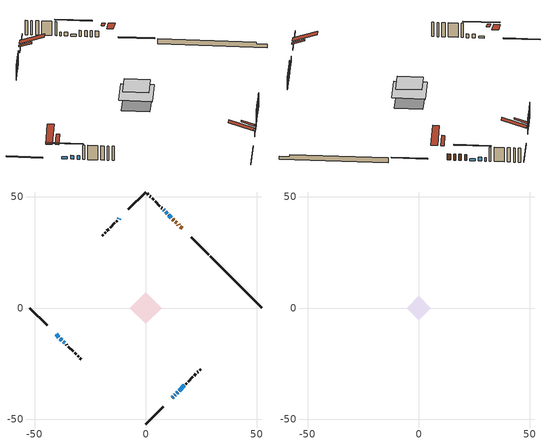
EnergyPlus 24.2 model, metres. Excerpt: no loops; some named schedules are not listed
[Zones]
conditioned space
 floor adiabatic (AdiabaticFloorConstruction): -7.18,0 0,7.18 7.18,0 0,-7.18 z2.87
 floor foundation (Slab1 construction): -5.82,0.22 -0.22,5.82 5.82,-0.22 0.22,-5.82 z-1.34
 wall outside (RimJoist1 construction): 0,-52.24 7.82,-44.42 / -52.24,0 -44.42,-7.82 / 0,52.24 -7.82,44.42 / 28.31,23.93 20.48,31.76 z0.43:0.73
 wall outside (AdiabaticWallConstruction 1): 16.37,35.87 15.61,36.63 / 14.96,37.28 14.54,37.7 / 13.89,38.35 13.31,38.93 / 12.66,39.58 12.2,40.04 z0.43:2.46
 wall outside (AdiabaticWallConstruction): 11.93,-40.31 12.29,-39.95 / 12.95,-39.29 13.27,-38.97 / 13.93,-38.31 14.36,-37.88 / -11.93,40.31 -12.26,39.98 / 9.7,42.54 8.98,43.26 / 8.33,43.91 8.06,44.19 / 15.02,-37.22 17.35,-34.89 / -38.47,-13.78 -37.75,-14.5 / -37.09,-15.15 -36.52,-15.72 z0.43:1.65; 11.55,40.7 10.36,41.88 / -40.31,-11.93 -39.12,-13.12 z0.43:1.09
 wall outside (Wall1 construction): 18.01,-34.23 18.39,-33.86 / -35.86,-16.38 -35.49,-16.76 / -12.91,39.33 -13.29,38.95 / 7.4,44.84 7.02,45.22 z0.43:5.31
 wall outside (Wall2 construction): 19.04,-33.2 21.17,-31.07 / -34.83,-17.41 -32.7,-19.54 / -13.95,38.29 -16.07,36.17 / 6.36,45.88 4.24,48 z0.43:5.31
 wall outside (Wall3 construction): 21.82,-30.42 22.55,-29.69 / -32.05,-20.19 -31.32,-20.92 / -16.73,35.51 -17.45,34.79 / 3.58,48.66 2.86,49.38 z0.43:5.31
 wall outside (Wall4 construction): 23.21,-29.04 23.6,-28.64 / -30.67,-21.58 -30.27,-21.97 / -18.11,34.13 -18.5,33.74 / 2.2,50.04 1.81,50.43 z0.43:5.31
 wall outside (Wall5 construction): 24.25,-27.99 24.75,-27.49 / -29.62,-22.62 -29.12,-23.12 / -19.16,33.08 -19.66,32.59 / 1.15,51.09 0.66,51.58 z0.43:5.31
 wall foundation (FoundationWall1 construction): 28.96,23.28,-1.34 28.96,23.28,0.43 49.91,2.33,0.43 49.91,2.33,-0.24 52.24,0,-0.24 52.24,0,-1.34
 window (WindowConstruction): 11.93,-40.31 12.29,-39.95 z0.43:1.65
 window (WindowConstruction 8): 12.95,-39.29 13.27,-38.97 z0.43:1.65
 window (WindowConstruction 9): 11.54,40.7 10.36,41.88 z0.43:1.09
 window (WindowConstruction 10): -40.31,-11.93 -39.12,-13.12 z0.43:1.09
 window (WindowConstruction 6): 13.93,-38.31 14.36,-37.88 z0.43:1.65
 window (WindowConstruction 7): -11.93,40.31 -12.26,39.98 z0.43:1.65
 window (WindowConstruction 1): 9.7,42.54 8.98,43.26 z0.43:1.65
 window (WindowConstruction 2): 8.33,43.92 8.06,44.18 z0.43:1.65
 window (WindowConstruction 3): 15.02,-37.22 17.35,-34.89 z0.43:1.65
 window (WindowConstruction 4): -38.47,-13.78 -37.75,-14.5 z0.43:1.65
 window (WindowConstruction 5): -37.09,-15.15 -36.52,-15.72 z0.43:1.65
 door (Door): 16.37,35.87 15.61,36.63 z0.43:2.46
 door (Door 1): 14.96,37.29 14.54,37.7 z0.43:2.46
 door (Door 2): 13.89,38.36 13.31,38.93 z0.43:2.46
 door (Door 3): 12.66,39.58 12.2,40.04 z0.43:2.46
 ceiling adiabatic (AdiabaticFloorConstruction): 0,-7.18 7.18,0 0,7.18 -7.18,0 z2.87
 roof outside (Roof2 construction): 11.28,-40.96,5.31 8.53,-38.22,6.6 7.81,-38.94,6.6 10.55,-41.69,5.31; -40.96,-11.28,5.31 -38.22,-8.53,6.6 -38.94,-7.81,6.6 -41.69,-10.55,5.31; -11.28,40.96,5.31 -8.53,38.22,6.6 -7.81,38.94,6.6 -10.55,41.69,5.31; 17.03,35.21,5.31 14.29,32.47,6.6 15.01,31.74,6.6 17.75,34.49,5.31
attic - vented
 floor to conditioned space (Floor1 construction Reversed): -5.51,0 0,5.51 5.51,0 0,-5.51 z5.31
 roof outside (Roof1 construction): 9.9,-42.34,5.31 4.53,-36.98,7.84 3.11,-38.39,7.84 8.48,-43.76,5.31; -42.34,-9.9,5.31 -36.98,-4.53,7.84 -38.39,-3.11,7.84 -43.76,-8.48,5.31; -9.9,42.34,5.31 -4.53,36.98,7.84 -3.11,38.39,7.84 -8.48,43.76,5.31; 18.41,33.83,5.31 13.04,28.46,7.84 14.46,27.05,7.84 19.83,32.42,5.31
shading: 6.97,45.27 14.93,37.31 15.22,37.6 7.26,45.56 z5.88; -35.73,-16.51 -43.7,-8.54 -43.99,-8.84 -36.02,-16.8 z5.88
[Building]
Building 1: Terrain=Suburbs
[Site:Location]
Quebec Intl AP_QC: Latitude {deg}=46.8; Longitude {deg}=-71.38; Time Zone {hr}=-5; Elevation {m}=74; Keep Site Location Information=Yes
[Site:GroundTemperature:Shallow]
0.0108218, -2.24938, -2.43038, -1.3578, 2.94801, 7.23376, 10.9493, 13.303, 13.5029, 11.5886, 7.96783, 3.81355
[Site:WaterMainsTemperature]
Calculation Method=Schedule; Temperature Schedule=mains temperature schedule
[Material] Roughness=Rough; Thermal Absorptance=0.9
Name | Thickness {m} | Conductivity {W/m-K} | Density {kg/m3} | Specific Heat {J/kg-K} | Solar Absorptance | Visible Absorptance
asphalt or fiberglass shingles | 0.00635 | 0.162714 | 1121.4 | 1465.45 | 0.4 | 0.4
ceiling loosefill ins | 0.169333 | 0.0480833 | 16.02 | 1046.75 | 0.7 | 0.7
ceiling stud and cavity | 0.1397 | 0.326487 | 65.682 | 1177.47 | 0.7 | 0.7
concrete 4.0 in. | 0.1016 | 1.803125 | 2242.8 | 837.4 | 0.7 | 0.7
concrete 8.0 in. | 0.2032 | 1.803125 | 2242.8 | 837.4 | 0.7 | 0.7
door material | 0.04445 | 0.053851 | 512.64 | 1214.23 | 0.7 | 0.7
door material 1 | 0.04445 | 0.20624 | 512.64 | 1214.23 | 0.7 | 0.7
door material 2 | 0.04445 | 0.188738 | 512.64 | 1214.23 | 0.7 | 0.7
floor covering | 0.0127 | 0.0433444 | 54.468 | 1339.84 | 0.6 | 0.6
floor rigid ins; wall rigid ins 1 | 0.512978 | 0.029427 | 32.04 | 1214.23 | 0.7 | 0.7
floor stud and cavity | 0.1397 | 1.75129 | 37.0049 | 1207.88 | 0.7 | 0.7
furniture material conditioned space 1 | 0.1524 | 0.115458 | 640.8 | 1214.23 | 0.6 | 0.6
gypsum board | 0.0127 | 0.160291 | 801 | 837.4 | 0.6 | 0.6
osb sheathing 0.5 in. | 0.0127 | 0.115458 | 512.64 | 1214.23 | 0.7 | 0.7
osb sheathing 0.75 in. | 0.01905 | 0.115458 | 512.64 | 1214.23 | 0.7 | 0.7
rim joist stud and cavity | 0.0508 | 0.147604 | 50.32683 | 1063.81 | 0.6 | 0.6
roof rigid ins; wall rigid ins | 0.051816 | 0.029427 | 32.04 | 1214.23 | 0.7 | 0.7
roof stud and cavity | 0.2032 | 0.454718 | 78.34581 | 1123.46 | 0.7 | 0.7
wall stud and cavity | 0.1397 | 0.0945631 | 139.0536 | 1170.24 | 0.7 | 0.7
wall stud and cavity 1 | 0.1397 | 0.0816238 | 139.0536 | 1170.24 | 0.7 | 0.7
wall stud and cavity 2 | 0.1397 | 0.0944506 | 139.0536 | 1170.24 | 0.7 | 0.7
wall stud and cavity 3 | 0.1397 | 0.0992973 | 139.0536 | 1170.24 | 0.7 | 0.7
wall stud and cavity 4 | 0.1397 | 0.0901573 | 139.0536 | 1170.24 | 0.7 | 0.7
wall stud and cavity 5 | 0.0889 | 0.380278 | 52.3479 | 1209.89 | 0.7 | 0.7
wall stud and cavity 6 | 0.0889 | 0.391764 | 83.0341 | 1211.67 | 0.7 | 0.7
wood siding | 0.0254 | 0.102417 | 544.68 | 1172.36 | 0.4 | 0.4
wood siding 1; wood siding 2; wood siding 3 | 0.0254 | 0.102417 | 544.68 | 1172.36 | 0.7 | 0.7
[WindowMaterial:SimpleGlazingSystem]
Name | U-Factor {W/m2-K} | Solar Heat Gain Coefficient
WindowMaterial | 3.04398 | 0.47
WindowMaterial 1 | 2.98606 | 0.55
WindowMaterial 2 | 3.04681 | 0.43
WindowMaterial 3 | 2.96164 | 0.59
WindowMaterial 4 | 3.01161 | 0.53
WindowMaterial 5 | 2.96789 | 0.62
WindowMaterial 6 | 3.0383 | 0.46
WindowMaterial 7 | 4.65766 | 0.52
[Construction]
AdiabaticFloorConstruction: floor stud and cavity, floor rigid ins, osb sheathing 0.75 in., floor covering
AdiabaticWallConstruction: wood siding 2, wall rigid ins 1, wall stud and cavity 5, gypsum board
AdiabaticWallConstruction 1: wood siding 3, wall rigid ins 1, wall stud and cavity 5, gypsum board
Door; Door 1: door material
Door 2: door material 1
Door 3: door material 2
Floor1 construction Reversed: gypsum board, ceiling stud and cavity, ceiling loosefill ins
FoundationWall1 construction: concrete 8.0 in.
furniture construction conditioned space 1: furniture material conditioned space 1
PartitionWallConstruction: gypsum board, wall stud and cavity 6, gypsum board
RimJoist1 construction: wood siding 1, rim joist stud and cavity
Roof1 construction: asphalt or fiberglass shingles
Roof2 construction: asphalt or fiberglass shingles, roof rigid ins, osb sheathing 0.75 in., roof stud and cavity, gypsum board
Slab1 construction: concrete 4.0 in.
Wall1 construction: wood siding, osb sheathing 0.5 in., wall stud and cavity, gypsum board
Wall2 construction: wood siding, osb sheathing 0.5 in., wall stud and cavity 1, gypsum board
Wall3 construction: wood siding, wall rigid ins, osb sheathing 0.5 in., wall stud and cavity 2, gypsum board
Wall4 construction: wood siding, wall rigid ins, osb sheathing 0.5 in., wall stud and cavity 3, gypsum board
Wall5 construction: wood siding, osb sheathing 0.5 in., wall stud and cavity 4, gypsum board
WindowConstruction: WindowMaterial
WindowConstruction 1; WindowConstruction 4: WindowMaterial 1
WindowConstruction 10; WindowConstruction 9: WindowMaterial 7
WindowConstruction 2: WindowMaterial 2
WindowConstruction 3: WindowMaterial 3
WindowConstruction 5: WindowMaterial 4
WindowConstruction 6: WindowMaterial 5
WindowConstruction 7; WindowConstruction 8: WindowMaterial 6
[Zone] Multiplier=1; Part of Total Floor Area=Yes
Name | Volume {m3}
attic - vented | 24.9618
conditioned space | 370.2
[Space]
Name | Zone | Volume {m3}
attic - vented 1 | attic - vented | 24.9618
conditioned space 1 | conditioned space | 370.2
[ZoneInfiltration:EffectiveLeakageArea]
infil attic - vented 1: Zone or Space=attic - vented 1; Schedule=Always On Discrete; Effective Air Leakage Area {cm2}=2243.45; Stack Coefficient=0.000175984; Wind Coefficient=8.96306e-06
[ZoneMixing]
whole house fan mix: Zone or Space=attic - vented; Schedule=Always On Continuous; Design Flow Rate Calculation Method=Flow/Zone; Design Flow Rate {m3/s}=0; Source Zone or Space=conditioned space
[SurfaceProperty:ExposedFoundationPerimeter]
Slab1: Exposed Perimeter Calculation Method=TotalExposedPerimeter; Total Exposed Perimeter {m}=32.919
[InternalMass] Zone or ZoneList=conditioned space; Space or SpaceList=conditioned space 1
Name | Construction | Surface Area {m2}
furniture mass conditioned space 1 | furniture construction conditioned space 1 | 68.3322
partition wall mass | PartitionWallConstruction | 170.83
[Lights]
interior lighting: Zone or ZoneList or Space or SpaceList=conditioned space 1; Schedule=interior lighting schedule; Design Level Calculation Method=LightingLevel; Lighting Level {W}=343.2; Return Air Fraction=0; Fraction Radiant=0.6; Fraction Visible=0.2; Fraction Replaceable=1
[People]
occupants: Zone or ZoneList or Space or SpaceList=conditioned space 1; Number of People Schedule=occupants schedule; Number of People Calculation Method=People; Number of People=3; Fraction Radiant=0.314171; Sensible Heat Fraction=0.56303; Activity Level Schedule=occupants activity schedule; Carbon Dioxide Generation Rate {m3/s-W}=0; Enable ASHRAE 55 Comfort Warnings=No; Mean Radiant Temperature Calculation Type=EnclosureAveraged
[ElectricEquipment] Zone or ZoneList or Space or SpaceList=conditioned space 1; Design Level Calculation Method=EquipmentLevel
Name | Schedule | Design Level {W} | Fraction Latent | Fraction Radiant | Fraction Lost
clothes dryer | clothes dryer schedule | 140.772 | 0.015 | 0.081 | 0.85
clothes washer | clothes washer schedule | 32.1985 | 0.03 | 0.162 | 0.7
cooking range | cooking range schedule | 215.147 | 0.08 | 0.432 | 0.2
dishwasher | dishwasher schedule | 66.8632 | 0.3 | 0.18 | 0.4
fridge | fridge schedule | 72.9452 | 0 | 0.6 | 0
mech vent bath fan 0 | mech vent bath fan 0 schedule | 50.2 | 0 | 0 | 1
mech vent bath fan 1 | mech vent bath fan 1 schedule | 50.2 | 0 | 0 | 1
mech vent house fan | mech vent house fan schedule | 0 | 0 | 0 | 1
mech vent house fan cfis | mech vent house fan cfis schedule | 0 | 0 | 0 | 0
mech vent range fan 0 | mech vent range fan 0 schedule | 57 | 0 | 0 | 1
misc plug loads | misc plug loads schedule | 494.7 | 0.045 | 0.513 | 0.1
whole house fan | Always On Discrete | 0 | 0 | 0 | 1
[OtherEquipment] Zone or ZoneList or Space or SpaceList=conditioned space 1; Design Level Calculation Method=EquipmentLevel
Name | Fuel Type | Schedule | Design Level {W} | Fraction Latent | Fraction Radiant | Fraction Lost
clothes dryer 1 | Electricity | clothes dryer schedule | 0 | 0.015 | 0.081 | 0.85
cooking range 1 | Electricity | cooking range schedule | 0 | 0.08 | 0.432 | 0.2
general water use latent | None | general water use schedule | 62.594 | 1 | 0 | 0
general water use sensible | None | general water use schedule | -61.6891 | 0 | 0.6 | 0
mech vent house fan latent load | None | Always On Discrete | 0 | 1 | 0 | 0
mech vent house fan sensible load | None | Always On Discrete | 0 | 0 | 0 | 0
water heater energy adjustment1 | Electricity | Always On Discrete | 0.01 | 0 | 0 | 1
[ZoneInfiltration:DesignFlowRate] Zone or ZoneList or Space or SpaceList=conditioned space 1; Schedule=Always On Discrete; Design Flow Rate Calculation Method=Flow/Zone; Design Flow Rate {m3/s}=0
infil flow; natural vent flow; whole house fan flow
[Foundation:Kiva]
Foundation Kiva 1: Initial Indoor Air Temperature {C}=18; Wall Height Above Grade {m}=0.430012; Wall Depth Below Slab {m}=0.2032
[Foundation:Kiva:Settings]
Soil Conductivity {W/m-K}=0.849921; Soil Density {kg/m3}=1842.3; Soil Specific Heat {J/kg-K}=418.7; Ground Solar Absorptivity=0.9; Ground Thermal Absorptivity=0.9; Ground Surface Roughness {m}=0.03; Far-Field Width {m}=40; Deep-Ground Boundary Condition=ZeroFlux; Deep-Ground Depth {m}=40; Minimum Cell Dimension {m}=0.2; Maximum Cell Growth Coefficient=3; Simulation Timestep=Timestep
[Exterior:Lights]
exterior lighting: Schedule=exterior lighting schedule; Design Level {W}=75.6
[Schedule:Constant]
Name | Hourly Value
Always On Continuous; mech vent house fan schedule; mech vent house fan cfis schedule; Always On Discrete | 1
occupants activity schedule | 117.228
fridge schedule | 0
[Schedule:Week:Daily]
interior lighting schedule Week Rule - Jan1-Jan27: interior lighting schedule day, interior lighting schedule day, interior lighting schedule day, interior lighting schedule day, interior lighting schedule day, interior lighting schedule day, interior lighting schedule day, interior lighting schedule default day, interior lighting schedule default day, interior lighting schedule default day, interior lighting schedule default day, interior lighting schedule default day
interior lighting schedule Week Rule - Jan28-Feb3: interior lighting schedule day, interior lighting schedule day, interior lighting schedule day, interior lighting schedule day, interior lighting schedule day 1, interior lighting schedule day 1, interior lighting schedule day 1, interior lighting schedule default day, interior lighting schedule default day, interior lighting schedule default day, interior lighting schedule default day, interior lighting schedule default day
interior lighting schedule Week Rule - Feb4-Feb24: interior lighting schedule day 1, interior lighting schedule day 1, interior lighting schedule day 1, interior lighting schedule day 1, interior lighting schedule day 1, interior lighting schedule day 1, interior lighting schedule day 1, interior lighting schedule default day, interior lighting schedule default day, interior lighting schedule default day, interior lighting schedule default day, interior lighting schedule default day
interior lighting schedule Week Rule - Feb25-Mar3: interior lighting schedule day 1, interior lighting schedule day 1, interior lighting schedule day 1, interior lighting schedule day 1, interior lighting schedule day 2, interior lighting schedule day 2, interior lighting schedule day 2, interior lighting schedule default day, interior lighting schedule default day, interior lighting schedule default day, interior lighting schedule default day, interior lighting schedule default day
interior lighting schedule Week Rule - Mar4-Mar31: interior lighting schedule day 2, interior lighting schedule day 2, interior lighting schedule day 2, interior lighting schedule day 2, interior lighting schedule day 2, interior lighting schedule day 2, interior lighting schedule day 2, interior lighting schedule default day, interior lighting schedule default day, interior lighting schedule default day, interior lighting schedule default day, interior lighting schedule default day
interior lighting schedule Week Rule - Apr1-Apr28: interior lighting schedule day 3, interior lighting schedule day 3, interior lighting schedule day 3, interior lighting schedule day 3, interior lighting schedule day 3, interior lighting schedule day 3, interior lighting schedule day 3, interior lighting schedule default day, interior lighting schedule default day, interior lighting schedule default day, interior lighting schedule default day, interior lighting schedule default day
interior lighting schedule Week Rule - Apr29-May5: interior lighting schedule day 3, interior lighting schedule day 3, interior lighting schedule day 4, interior lighting schedule day 4, interior lighting schedule day 4, interior lighting schedule day 4, interior lighting schedule day 4, interior lighting schedule default day, interior lighting schedule default day, interior lighting schedule default day, interior lighting schedule default day, interior lighting schedule default day
interior lighting schedule Week Rule - May6-May26: interior lighting schedule day 4, interior lighting schedule day 4, interior lighting schedule day 4, interior lighting schedule day 4, interior lighting schedule day 4, interior lighting schedule day 4, interior lighting schedule day 4, interior lighting schedule default day, interior lighting schedule default day, interior lighting schedule default day, interior lighting schedule default day, interior lighting schedule default day
interior lighting schedule Week Rule - May27-Jun2: interior lighting schedule day 4, interior lighting schedule day 4, interior lighting schedule day 4, interior lighting schedule day 4, interior lighting schedule day 4, interior lighting schedule day 5, interior lighting schedule day 5, interior lighting schedule default day, interior lighting schedule default day, interior lighting schedule default day, interior lighting schedule default day, interior lighting schedule default day
interior lighting schedule Week Rule - Jun3-Jun30: interior lighting schedule day 5, interior lighting schedule day 5, interior lighting schedule day 5, interior lighting schedule day 5, interior lighting schedule day 5, interior lighting schedule day 5, interior lighting schedule day 5, interior lighting schedule default day, interior lighting schedule default day, interior lighting schedule default day, interior lighting schedule default day, interior lighting schedule default day
interior lighting schedule Week Rule - Jul1-Jul28: interior lighting schedule day 6, interior lighting schedule day 6, interior lighting schedule day 6, interior lighting schedule day 6, interior lighting schedule day 6, interior lighting schedule day 6, interior lighting schedule day 6, interior lighting schedule default day, interior lighting schedule default day, interior lighting schedule default day, interior lighting schedule default day, interior lighting schedule default day
interior lighting schedule Week Rule - Jul29-Aug4: interior lighting schedule day 6, interior lighting schedule day 6, interior lighting schedule day 6, interior lighting schedule day 7, interior lighting schedule day 7, interior lighting schedule day 7, interior lighting schedule day 7, interior lighting schedule default day, interior lighting schedule default day, interior lighting schedule default day, interior lighting schedule default day, interior lighting schedule default day
interior lighting schedule Week Rule - Aug5-Aug25: interior lighting schedule day 7, interior lighting schedule day 7, interior lighting schedule day 7, interior lighting schedule day 7, interior lighting schedule day 7, interior lighting schedule day 7, interior lighting schedule day 7, interior lighting schedule default day, interior lighting schedule default day, interior lighting schedule default day, interior lighting schedule default day, interior lighting schedule default day
interior lighting schedule Week Rule - Aug26-Sep1: interior lighting schedule day 7, interior lighting schedule day 7, interior lighting schedule day 7, interior lighting schedule day 7, interior lighting schedule day 7, interior lighting schedule day 7, interior lighting schedule day 8, interior lighting schedule default day, interior lighting schedule default day, interior lighting schedule default day, interior lighting schedule default day, interior lighting schedule default day
interior lighting schedule Week Rule - Sep2-Sep29: interior lighting schedule day 8, interior lighting schedule day 8, interior lighting schedule day 8, interior lighting schedule day 8, interior lighting schedule day 8, interior lighting schedule day 8, interior lighting schedule day 8, interior lighting schedule default day, interior lighting schedule default day, interior lighting schedule default day, interior lighting schedule default day, interior lighting schedule default day
interior lighting schedule Week Rule - Sep30-Oct6: interior lighting schedule day 8, interior lighting schedule day 9, interior lighting schedule day 9, interior lighting schedule day 9, interior lighting schedule day 9, interior lighting schedule day 9, interior lighting schedule day 9, interior lighting schedule default day, interior lighting schedule default day, interior lighting schedule default day, interior lighting schedule default day, interior lighting schedule default day
interior lighting schedule Week Rule - Oct7-Oct27: interior lighting schedule day 9, interior lighting schedule day 9, interior lighting schedule day 9, interior lighting schedule day 9, interior lighting schedule day 9, interior lighting schedule day 9, interior lighting schedule day 9, interior lighting schedule default day, interior lighting schedule default day, interior lighting schedule default day, interior lighting schedule default day, interior lighting schedule default day
interior lighting schedule Week Rule - Oct28-Nov3: interior lighting schedule day 9, interior lighting schedule day 9, interior lighting schedule day 9, interior lighting schedule day 9, interior lighting schedule day 10, interior lighting schedule day 10, interior lighting schedule day 10, interior lighting schedule default day, interior lighting schedule default day, interior lighting schedule default day, interior lighting schedule default day, interior lighting schedule default day
interior lighting schedule Week Rule - Nov4-Nov24: interior lighting schedule day 10, interior lighting schedule day 10, interior lighting schedule day 10, interior lighting schedule day 10, interior lighting schedule day 10, interior lighting schedule day 10, interior lighting schedule day 10, interior lighting schedule default day, interior lighting schedule default day, interior lighting schedule default day, interior lighting schedule default day, interior lighting schedule default day
interior lighting schedule Week Rule - Nov25-Dec1: interior lighting schedule day 10, interior lighting schedule day 10, interior lighting schedule day 10, interior lighting schedule day 10, interior lighting schedule day 10, interior lighting schedule day 10, interior lighting schedule day 11, interior lighting schedule default day, interior lighting schedule default day, interior lighting schedule default day, interior lighting schedule default day, interior lighting schedule default day
interior lighting schedule Week Rule - Dec2-Dec31: interior lighting schedule day 11, interior lighting schedule day 11, interior lighting schedule day 11, interior lighting schedule day 11, interior lighting schedule day 11, interior lighting schedule day 11, interior lighting schedule day 11, interior lighting schedule default day, interior lighting schedule default day, interior lighting schedule default day, interior lighting schedule default day, interior lighting schedule default day
occupants schedule Week Rule - Jan1-Dec31: occupants schedule day, occupants schedule day, occupants schedule day, occupants schedule day, occupants schedule day, occupants schedule day, occupants schedule day, occupants schedule default day, occupants schedule default day, occupants schedule default day, occupants schedule default day, occupants schedule default day
clothes dryer schedule Week Rule - Jan1-Dec31: clothes dryer schedule day, clothes dryer schedule day, clothes dryer schedule day, clothes dryer schedule day, clothes dryer schedule day, clothes dryer schedule day, clothes dryer schedule day, clothes dryer schedule default day, clothes dryer schedule default day, clothes dryer schedule default day, clothes dryer schedule default day, clothes dryer schedule default day
clothes washer schedule Week Rule - Jan1-Dec31: clothes washer schedule day, clothes washer schedule day, clothes washer schedule day, clothes washer schedule day, clothes washer schedule day, clothes washer schedule day, clothes washer schedule day, clothes washer schedule default day, clothes washer schedule default day, clothes washer schedule default day, clothes washer schedule default day, clothes washer schedule default day
cooking range schedule Week Rule - Jan1-Dec31: cooking range schedule day, cooking range schedule day, cooking range schedule day, cooking range schedule day, cooking range schedule day, cooking range schedule day, cooking range schedule day, cooking range schedule default day, cooking range schedule default day, cooking range schedule default day, cooking range schedule default day, cooking range schedule default day
dishwasher schedule Week Rule - Jan1-Dec31: dishwasher schedule day, dishwasher schedule day, dishwasher schedule day, dishwasher schedule day, dishwasher schedule day, dishwasher schedule day, dishwasher schedule day, dishwasher schedule default day, dishwasher schedule default day, dishwasher schedule default day, dishwasher schedule default day, dishwasher schedule default day
mech vent bath fan 0 schedule Week Rule - Jan1-Dec31: mech vent bath fan 0 schedule day, mech vent bath fan 0 schedule day, mech vent bath fan 0 schedule day, mech vent bath fan 0 schedule day, mech vent bath fan 0 schedule day, mech vent bath fan 0 schedule day, mech vent bath fan 0 schedule day, mech vent bath fan 0 schedule default day, mech vent bath fan 0 schedule default day, mech vent bath fan 0 schedule default day, mech vent bath fan 0 schedule default day, mech vent bath fan 0 schedule default day
mech vent bath fan 1 schedule Week Rule - Jan1-Dec31: mech vent bath fan 1 schedule day, mech vent bath fan 1 schedule day, mech vent bath fan 1 schedule day, mech vent bath fan 1 schedule day, mech vent bath fan 1 schedule day, mech vent bath fan 1 schedule day, mech vent bath fan 1 schedule day, mech vent bath fan 1 schedule default day, mech vent bath fan 1 schedule default day, mech vent bath fan 1 schedule default day, mech vent bath fan 1 schedule default day, mech vent bath fan 1 schedule default day
mech vent range fan 0 schedule Week Rule - Jan1-Dec31: mech vent range fan 0 schedule day, mech vent range fan 0 schedule day, mech vent range fan 0 schedule day, mech vent range fan 0 schedule day, mech vent range fan 0 schedule day, mech vent range fan 0 schedule day, mech vent range fan 0 schedule day, mech vent range fan 0 schedule default day, mech vent range fan 0 schedule default day, mech vent range fan 0 schedule default day, mech vent range fan 0 schedule default day, mech vent range fan 0 schedule default day
misc plug loads schedule Week Rule - Jan1-Dec31: misc plug loads schedule day, misc plug loads schedule day, misc plug loads schedule day, misc plug loads schedule day, misc plug loads schedule day, misc plug loads schedule day, misc plug loads schedule day, misc plug loads schedule default day, misc plug loads schedule default day, misc plug loads schedule default day, misc plug loads schedule default day, misc plug loads schedule default day
general water use schedule Week Rule - Jan1-Dec31: general water use schedule day, general water use schedule day, general water use schedule day, general water use schedule day, general water use schedule day, general water use schedule day, general water use schedule day, general water use schedule default day, general water use schedule default day, general water use schedule default day, general water use schedule default day, general water use schedule default day
exterior lighting schedule Week Rule - Jan1-Jan27: exterior lighting schedule day, exterior lighting schedule day, exterior lighting schedule day, exterior lighting schedule day, exterior lighting schedule day, exterior lighting schedule day, exterior lighting schedule day, exterior lighting schedule default day, exterior lighting schedule default day, exterior lighting schedule default day, exterior lighting schedule default day, exterior lighting schedule default day
exterior lighting schedule Week Rule - Jan28-Feb3: exterior lighting schedule day, exterior lighting schedule day, exterior lighting schedule day, exterior lighting schedule day, exterior lighting schedule day 1, exterior lighting schedule day 1, exterior lighting schedule day 1, exterior lighting schedule default day, exterior lighting schedule default day, exterior lighting schedule default day, exterior lighting schedule default day, exterior lighting schedule default day
exterior lighting schedule Week Rule - Feb4-Feb24: exterior lighting schedule day 1, exterior lighting schedule day 1, exterior lighting schedule day 1, exterior lighting schedule day 1, exterior lighting schedule day 1, exterior lighting schedule day 1, exterior lighting schedule day 1, exterior lighting schedule default day, exterior lighting schedule default day, exterior lighting schedule default day, exterior lighting schedule default day, exterior lighting schedule default day
exterior lighting schedule Week Rule - Feb25-Mar3: exterior lighting schedule day 1, exterior lighting schedule day 1, exterior lighting schedule day 1, exterior lighting schedule day 1, exterior lighting schedule day 2, exterior lighting schedule day 2, exterior lighting schedule day 2, exterior lighting schedule default day, exterior lighting schedule default day, exterior lighting schedule default day, exterior lighting schedule default day, exterior lighting schedule default day
exterior lighting schedule Week Rule - Mar4-Mar31: exterior lighting schedule day 2, exterior lighting schedule day 2, exterior lighting schedule day 2, exterior lighting schedule day 2, exterior lighting schedule day 2, exterior lighting schedule day 2, exterior lighting schedule day 2, exterior lighting schedule default day, exterior lighting schedule default day, exterior lighting schedule default day, exterior lighting schedule default day, exterior lighting schedule default day
exterior lighting schedule Week Rule - Apr1-Apr28: exterior lighting schedule day 3, exterior lighting schedule day 3, exterior lighting schedule day 3, exterior lighting schedule day 3, exterior lighting schedule day 3, exterior lighting schedule day 3, exterior lighting schedule day 3, exterior lighting schedule default day, exterior lighting schedule default day, exterior lighting schedule default day, exterior lighting schedule default day, exterior lighting schedule default day
exterior lighting schedule Week Rule - Apr29-May5: exterior lighting schedule day 3, exterior lighting schedule day 3, exterior lighting schedule day 4, exterior lighting schedule day 4, exterior lighting schedule day 4, exterior lighting schedule day 4, exterior lighting schedule day 4, exterior lighting schedule default day, exterior lighting schedule default day, exterior lighting schedule default day, exterior lighting schedule default day, exterior lighting schedule default day
exterior lighting schedule Week Rule - May6-May26: exterior lighting schedule day 4, exterior lighting schedule day 4, exterior lighting schedule day 4, exterior lighting schedule day 4, exterior lighting schedule day 4, exterior lighting schedule day 4, exterior lighting schedule day 4, exterior lighting schedule default day, exterior lighting schedule default day, exterior lighting schedule default day, exterior lighting schedule default day, exterior lighting schedule default day
exterior lighting schedule Week Rule - May27-Jun2: exterior lighting schedule day 4, exterior lighting schedule day 4, exterior lighting schedule day 4, exterior lighting schedule day 4, exterior lighting schedule day 4, exterior lighting schedule day 5, exterior lighting schedule day 5, exterior lighting schedule default day, exterior lighting schedule default day, exterior lighting schedule default day, exterior lighting schedule default day, exterior lighting schedule default day
exterior lighting schedule Week Rule - Jun3-Jun30: exterior lighting schedule day 5, exterior lighting schedule day 5, exterior lighting schedule day 5, exterior lighting schedule day 5, exterior lighting schedule day 5, exterior lighting schedule day 5, exterior lighting schedule day 5, exterior lighting schedule default day, exterior lighting schedule default day, exterior lighting schedule default day, exterior lighting schedule default day, exterior lighting schedule default day
exterior lighting schedule Week Rule - Jul1-Jul28: exterior lighting schedule day 6, exterior lighting schedule day 6, exterior lighting schedule day 6, exterior lighting schedule day 6, exterior lighting schedule day 6, exterior lighting schedule day 6, exterior lighting schedule day 6, exterior lighting schedule default day, exterior lighting schedule default day, exterior lighting schedule default day, exterior lighting schedule default day, exterior lighting schedule default day
exterior lighting schedule Week Rule - Jul29-Aug4: exterior lighting schedule day 6, exterior lighting schedule day 6, exterior lighting schedule day 6, exterior lighting schedule day 7, exterior lighting schedule day 7, exterior lighting schedule day 7, exterior lighting schedule day 7, exterior lighting schedule default day, exterior lighting schedule default day, exterior lighting schedule default day, exterior lighting schedule default day, exterior lighting schedule default day
exterior lighting schedule Week Rule - Aug5-Aug25: exterior lighting schedule day 7, exterior lighting schedule day 7, exterior lighting schedule day 7, exterior lighting schedule day 7, exterior lighting schedule day 7, exterior lighting schedule day 7, exterior lighting schedule day 7, exterior lighting schedule default day, exterior lighting schedule default day, exterior lighting schedule default day, exterior lighting schedule default day, exterior lighting schedule default day
exterior lighting schedule Week Rule - Aug26-Sep1: exterior lighting schedule day 7, exterior lighting schedule day 7, exterior lighting schedule day 7, exterior lighting schedule day 7, exterior lighting schedule day 7, exterior lighting schedule day 7, exterior lighting schedule day 8, exterior lighting schedule default day, exterior lighting schedule default day, exterior lighting schedule default day, exterior lighting schedule default day, exterior lighting schedule default day
exterior lighting schedule Week Rule - Sep2-Sep29: exterior lighting schedule day 8, exterior lighting schedule day 8, exterior lighting schedule day 8, exterior lighting schedule day 8, exterior lighting schedule day 8, exterior lighting schedule day 8, exterior lighting schedule day 8, exterior lighting schedule default day, exterior lighting schedule default day, exterior lighting schedule default day, exterior lighting schedule default day, exterior lighting schedule default day
exterior lighting schedule Week Rule - Sep30-Oct6: exterior lighting schedule day 8, exterior lighting schedule day 9, exterior lighting schedule day 9, exterior lighting schedule day 9, exterior lighting schedule day 9, exterior lighting schedule day 9, exterior lighting schedule day 9, exterior lighting schedule default day, exterior lighting schedule default day, exterior lighting schedule default day, exterior lighting schedule default day, exterior lighting schedule default day
exterior lighting schedule Week Rule - Oct7-Oct27: exterior lighting schedule day 9, exterior lighting schedule day 9, exterior lighting schedule day 9, exterior lighting schedule day 9, exterior lighting schedule day 9, exterior lighting schedule day 9, exterior lighting schedule day 9, exterior lighting schedule default day, exterior lighting schedule default day, exterior lighting schedule default day, exterior lighting schedule default day, exterior lighting schedule default day
[Schedule:Year]
interior lighting schedule: interior lighting schedule Week Rule - Jan1-Jan27, 1, 1, 1, 27, interior lighting schedule Week Rule - Jan28-Feb3, 1, 28, 2, 3, interior lighting schedule Week Rule - Feb4-Feb24, 2, 4, 2, 24, interior lighting schedule Week Rule - Feb25-Mar3, 2, 25, 3, 3, interior lighting schedule Week Rule - Mar4-Mar31, 3, 4, 3, 31, interior lighting schedule Week Rule - Apr1-Apr28, 4, 1, 4, 28, interior lighting schedule Week Rule - Apr29-May5, 4, 29, 5, 5, interior lighting schedule Week Rule - May6-May26, 5, 6, 5, 26, interior lighting schedule Week Rule - May27-Jun2, 5, 27, 6, 2, interior lighting schedule Week Rule - Jun3-Jun30, 6, 3, 6, 30, interior lighting schedule Week Rule - Jul1-Jul28, 7, 1, 7, 28, interior lighting schedule Week Rule - Jul29-Aug4, 7, 29, 8, 4, interior lighting schedule Week Rule - Aug5-Aug25, 8, 5, 8, 25, interior lighting schedule Week Rule - Aug26-Sep1, 8, 26, 9, 1, interior lighting schedule Week Rule - Sep2-Sep29, 9, 2, 9, 29, interior lighting schedule Week Rule - Sep30-Oct6, 9, 30, 10, 6, interior lighting schedule Week Rule - Oct7-Oct27, 10, 7, 10, 27, interior lighting schedule Week Rule - Oct28-Nov3, 10, 28, 11, 3, interior lighting schedule Week Rule - Nov4-Nov24, 11, 4, 11, 24, interior lighting schedule Week Rule - Nov25-Dec1, 11, 25, 12, 1, interior lighting schedule Week Rule - Dec2-Dec31, 12, 2, 12, 31
occupants schedule: occupants schedule Week Rule - Jan1-Dec31, 1, 1, 12, 31
clothes dryer schedule: clothes dryer schedule Week Rule - Jan1-Dec31, 1, 1, 12, 31
clothes washer schedule: clothes washer schedule Week Rule - Jan1-Dec31, 1, 1, 12, 31
cooking range schedule: cooking range schedule Week Rule - Jan1-Dec31, 1, 1, 12, 31
dishwasher schedule: dishwasher schedule Week Rule - Jan1-Dec31, 1, 1, 12, 31
mech vent bath fan 0 schedule: mech vent bath fan 0 schedule Week Rule - Jan1-Dec31, 1, 1, 12, 31
mech vent bath fan 1 schedule: mech vent bath fan 1 schedule Week Rule - Jan1-Dec31, 1, 1, 12, 31
mech vent range fan 0 schedule: mech vent range fan 0 schedule Week Rule - Jan1-Dec31, 1, 1, 12, 31
misc plug loads schedule: misc plug loads schedule Week Rule - Jan1-Dec31, 1, 1, 12, 31
general water use schedule: general water use schedule Week Rule - Jan1-Dec31, 1, 1, 12, 31
exterior lighting schedule: exterior lighting schedule Week Rule - Jan1-Jan27, 1, 1, 1, 27, exterior lighting schedule Week Rule - Jan28-Feb3, 1, 28, 2, 3, exterior lighting schedule Week Rule - Feb4-Feb24, 2, 4, 2, 24, exterior lighting schedule Week Rule - Feb25-Mar3, 2, 25, 3, 3, exterior lighting schedule Week Rule - Mar4-Mar31, 3, 4, 3, 31, exterior lighting schedule Week Rule - Apr1-Apr28, 4, 1, 4, 28, exterior lighting schedule Week Rule - Apr29-May5, 4, 29, 5, 5, exterior lighting schedule Week Rule - May6-May26, 5, 6, 5, 26, exterior lighting schedule Week Rule - May27-Jun2, 5, 27, 6, 2, exterior lighting schedule Week Rule - Jun3-Jun30, 6, 3, 6, 30, exterior lighting schedule Week Rule - Jul1-Jul28, 7, 1, 7, 28, exterior lighting schedule Week Rule - Jul29-Aug4, 7, 29, 8, 4, exterior lighting schedule Week Rule - Aug5-Aug25, 8, 5, 8, 25, exterior lighting schedule Week Rule - Aug26-Sep1, 8, 26, 9, 1, exterior lighting schedule Week Rule - Sep2-Sep29, 9, 2, 9, 29, exterior lighting schedule Week Rule - Sep30-Oct6, 9, 30, 10, 6, exterior lighting schedule Week Rule - Oct7-Oct27, 10, 7, 10, 27, exterior lighting schedule Week Rule - Oct28-Nov3, 10, 28, 11, 3, exterior lighting schedule Week Rule - Nov4-Nov24, 11, 4, 11, 24, exterior lighting schedule Week Rule - Nov25-Dec1, 11, 25, 12, 1, exterior lighting schedule Week Rule - Dec2-Dec31, 12, 2, 12, 31
[Schedule:Compact]
mains temperature schedule: Through: 01/01, For: AllDays, Until: 24:00, 5.175, Through: 01/02, For: AllDays, Until: 24:00, 5.10167, Through: 01/03, For: AllDays, Until: 24:00, 5.02889, Through: 01/04, For: AllDays, Until: 24:00, 4.95778, Through: 01/05, For: AllDays, Until: 24:00, 4.88778, Through: 01/06, For: AllDays, Until: 24:00, 4.81833, Through: 01/07, For: AllDays, Until: 24:00, 4.75056, Through: 01/08, For: AllDays, Until: 24:00, 4.68389, Through: 01/09, For: AllDays, Until: 24:00, 4.61833, Through: 01/10, For: AllDays, Until: 24:00, 4.55389, Through: 01/11, For: AllDays, Until: 24:00, 4.49056, Through: 01/12, For: AllDays, Until: 24:00, 4.42889, Through: 01/13, For: AllDays, Until: 24:00, 4.36778, Through: 01/14, For: AllDays, Until: 24:00, 4.30889, Through: 01/15, For: AllDays, Until: 24:00, 4.25056, Through: 01/16, For: AllDays, Until: 24:00, 4.19389, Through: 01/17, For: AllDays, Until: 24:00, 4.13833, Through: 01/18, For: AllDays, Until: 24:00, 4.08444, Through: 01/19, For: AllDays, Until: 24:00, 4.03167, Through: 01/20, For: AllDays, Until: 24:00, 3.98056, Through: 01/21, For: AllDays, Until: 24:00, 3.93056, Through: 01/22, For: AllDays, Until: 24:00, 3.88222, Through: 01/23, For: AllDays, Until: 24:00, 3.835, Through: 01/24, For: AllDays, Until: 24:00, 3.78944, Through: 01/25, For: AllDays, Until: 24:00, 3.74556, Through: 01/26, For: AllDays, Until: 24:00, 3.70278, Through: 01/27, For: AllDays, Until: 24:00, 3.66167, Through: 01/28, For: AllDays, Until: 24:00, 3.62167, Through: 01/29, For: AllDays, Until: 24:00, 3.58389, Through: 01/30, For: AllDays, Until: 24:00, 3.54722, Through: 01/31, For: AllDays, Until: 24:00, 3.51167, Through: 02/01, For: AllDays, Until: 24:00, 3.47833, Through: 02/02, For: AllDays, Until: 24:00, 3.44611, Through: 02/03, For: AllDays, Until: 24:00, 3.41556, Through: 02/04, For: AllDays, Until: 24:00, 3.38667, Through: 02/05, For: AllDays, Until: 24:00, 3.35944, Through: 02/06, For: AllDays, Until: 24:00, 3.33389, Through: 02/07, For: AllDays, Until: 24:00, 3.30944, Through: 02/08, For: AllDays, Until: 24:00, 3.28667, Through: 02/09, For: AllDays, Until: 24:00, 3.26611, Through: 02/10, For: AllDays, Until: 24:00, 3.24667, Through: 02/11, For: AllDays, Until: 24:00, 3.22889, Through: 02/12, For: AllDays, Until: 24:00, 3.21278, Through: 02/13, For: AllDays, Until: 24:00, 3.19833, Through: 02/14, For: AllDays, Until: 24:00, 3.18556, Through: 02/15, For: AllDays, Until: 24:00, 3.17389, Through: 02/16, For: AllDays, Until: 24:00, 3.16444, Through: 02/17, For: AllDays, Until: 24:00, 3.15667, Through: 02/18, For: AllDays, Until: 24:00, 3.15056, Through: 02/19, For: AllDays, Until: 24:00, 3.14556, Through: 02/20, For: AllDays, Until: 24:00, 3.14278, Through: 02/21, For: AllDays, Until: 24:00, 3.14111, Through: 02/22, For: AllDays, Until: 24:00, 3.14167, Through: 02/23, For: AllDays, Until: 24:00, 3.14333, Through: 02/24, For: AllDays, Until: 24:00, 3.14722, Through: 02/25, For: AllDays, Until: 24:00, 3.15222, Through: 02/26, For: AllDays, Until: 24:00, 3.15944, Through: 02/27, For: AllDays, Until: 24:00, 3.16778, Through: 02/28, For: AllDays, Until: 24:00, 3.17778, Through: 03/01, For: AllDays, Until: 24:00, 3.18944, Through: 03/02, For: AllDays, Until: 24:00, 3.20333, Through: 03/03, For: AllDays, Until: 24:00, 3.21833, Through: 03/04, For: AllDays, Until: 24:00, 3.235, Through: 03/05, For: AllDays, Until: 24:00, 3.25333, Through: 03/06, For: AllDays, Until: 24:00, 3.27333, Through: 03/07, For: AllDays, Until: 24:00, 3.29444, Through: 03/08, For: AllDays, Until: 24:00, 3.31778, Through: 03/09, For: AllDays, Until: 24:00, 3.34222, Through: 03/10, For: AllDays, Until: 24:00, 3.36889, Through: 03/11, For: AllDays, Until: 24:00, 3.39667, Through: 03/12, For: AllDays, Until: 24:00, 3.42611, Through: 03/13, For: AllDays, Until: 24:00, 3.45722, Through: 03/14, For: AllDays, Until: 24:00, 3.49, Through: 03/15, For: AllDays, Until: 24:00, 3.52389, Through: 03/16, For: AllDays, Until: 24:00, 3.55944, Through: 03/17, For: AllDays, Until: 24:00, 3.59667, Through: 03/18, For: AllDays, Until: 24:00, 3.63556, Through: 03/19, For: AllDays, Until: 24:00, 3.67556, Through: 03/20, For: AllDays, Until: 24:00, 3.71722, Through: 03/21, For: AllDays, Until: 24:00, 3.76056, Through: 03/22, For: AllDays, Until: 24:00, 3.80556, Through: 03/23, For: AllDays, Until: 24:00, 3.85111, Through: 03/24, For: AllDays, Until: 24:00, 3.89889, Through: 03/25, For: AllDays, Until: 24:00, 3.94778, Through: 03/26, For: AllDays, Until: 24:00, 3.99833, Through: 03/27, For: AllDays, Until: 24:00, 4.05, Through: 03/28, For: AllDays, Until: 24:00, 4.10333, Through: 03/29, For: AllDays, Until: 24:00, 4.15778, Through: 03/30, For: AllDays, Until: 24:00, 4.21333, Through: 03/31, For: AllDays, Until: 24:00, 4.27056, Through: 04/01, For: AllDays, Until: 24:00, 4.32944, Through: 04/02, For: AllDays, Until: 24:00, 4.38889, Through: 04/03, For: AllDays, Until: 24:00, 4.45, Through: 04/04, For: AllDays, Until: 24:00, 4.51222, Through: 04/05, For: AllDays, Until: 24:00, 4.57611, Through: 04/06, For: AllDays, Until: 24:00, 4.64056, Through: 04/07, For: AllDays, Until: 24:00, 4.70667, Through: 04/08, For: AllDays, Until: 24:00, 4.77389, Through: 04/09, For: AllDays, Until: 24:00, 4.84222, Through: 04/10, For: AllDays, Until: 24:00, 4.91167, Through: 04/11, For: AllDays, Until: 24:00, 4.98278, Through: 04/12, For: AllDays, Until: 24:00, 5.05444, Through: 04/13, For: AllDays, Until: 24:00, 5.12722, Through: 04/14, For: AllDays, Until: 24:00, 5.20111, Through: 04/15, For: AllDays, Until: 24:00, 5.27611, Through: 04/16, For: AllDays, Until: 24:00, 5.35167, Through: 04/17, For: AllDays, Until: 24:00, 5.42889, Through: 04/18, For: AllDays, Until: 24:00, 5.50667, Through: 04/19, For: AllDays, Until: 24:00, 5.58556, Through: 04/20, For: AllDays, Until: 24:00, 5.665, Through: 04/21, For: AllDays, Until: 24:00, 5.74611, Through: 04/22, For: AllDays, Until: 24:00, 5.82722, Through: 04/23, For: AllDays, Until: 24:00, 5.91, Through: 04/24, For: AllDays, Until: 24:00, 5.99278, Through: 04/25, For: AllDays, Until: 24:00, 6.07722, Through: 04/26, For: AllDays, Until: 24:00, 6.16167, Through: 04/27, For: AllDays, Until: 24:00, 6.24722, Through: 04/28, For: AllDays, Until: 24:00, 6.33389, Through: 04/29, For: AllDays, Until: 24:00, 6.42056, Through: 04/30, For: AllDays, Until: 24:00, 6.50833, Through: 05/01, For: AllDays, Until: 24:00, 6.59667, Through: 05/02, For: AllDays, Until: 24:00, 6.68556, Through: 05/03, For: AllDays, Until: 24:00, 6.775, Through: 05/04, For: AllDays, Until: 24:00, 6.86556, Through: 05/05, For: AllDays, Until: 24:00, 6.95611, Through: 05/06, For: AllDays, Until: 24:00, 7.04722, Through: 05/07, For: AllDays, Until: 24:00, 7.13889, Through: 05/08, For: AllDays, Until: 24:00, 7.23111, Through: 05/09, For: AllDays, Until: 24:00, 7.32333, Through: 05/10, For: AllDays, Until: 24:00, 7.41667, Through: 05/11, For: AllDays, Until: 24:00, 7.51, Through: 05/12, For: AllDays, Until: 24:00, 7.60389, Through: 05/13, For: AllDays, Until: 24:00, 7.69778, Through: 05/14, For: AllDays, Until: 24:00, 7.79222, Through: 05/15, For: AllDays, Until: 24:00, 7.88667, Through: 05/16, For: AllDays, Until: 24:00, 7.98167, Through: 05/17, For: AllDays, Until: 24:00, 8.07667, Through: 05/18, For: AllDays, Until: 24:00, 8.17167, Through: 05/19, For: AllDays, Until: 24:00, 8.26722, Through: 05/20, For: AllDays, Until: 24:00, 8.36278, Through: 05/21, For: AllDays, Until: 24:00, 8.45833, Through: 05/22, For: AllDays, Until: 24:00, 8.55444, Through: 05/23, For: AllDays, Until: 24:00, 8.65, Through: 05/24, For: AllDays, Until: 24:00, 8.74611, Through: 05/25, For: AllDays, Until: 24:00, 8.84167, Through: 05/26, For: AllDays, Until: 24:00, 8.93722, Through: 05/27, For: AllDays, Until: 24:00, 9.03333, Through: 05/28, For: AllDays, Until: 24:00, 9.12889, Through: 05/29, For: AllDays, Until: 24:00, 9.22389, Through: 05/30, For: AllDays, Until: 24:00, 9.31944, Through: 05/31, For: AllDays, Until: 24:00, 9.41444, Through: 06/01, For: AllDays, Until: 24:00, 9.50944, Through: 06/02, For: AllDays, Until: 24:00, 9.60389, Through: 06/03, For: AllDays, Until: 24:00, 9.69833, Through: 06/04, For: AllDays, Until: 24:00, 9.79278, Through: 06/05, For: AllDays, Until: 24:00, 9.88667, Through: 06/06, For: AllDays, Until: 24:00, 9.98, Through: 06/07, For: AllDays, Until: 24:00, 10.0728, Through: 06/08, For: AllDays, Until: 24:00, 10.1656, Through: 06/09, For: AllDays, Until: 24:00, 10.2578, Through: 06/10, For: AllDays, Until: 24:00, 10.3494, Through: 06/11, For: AllDays, Until: 24:00, 10.4411, Through: 06/12, For: AllDays, Until: 24:00, 10.5317, Through: 06/13, For: AllDays, Until: 24:00, 10.6222, Through: 06/14, For: AllDays, Until: 24:00, 10.7117, Through: 06/15, For: AllDays, Until: 24:00, 10.8006, Through: 06/16, For: AllDays, Until: 24:00, 10.8889, Through: 06/17, For: AllDays, Until: 24:00, 10.9772, Through: 06/18, For: AllDays, Until: 24:00, 11.0639, Through: 06/19, For: AllDays, Until: 24:00, 11.1506, Through: 06/20, For: AllDays, Until: 24:00, 11.2361, Through: 06/21, For: AllDays, Until: 24:00, 11.3211, Through: 06/22, For: AllDays, Until: 24:00, 11.4056, Through: 06/23, For: AllDays, Until: 24:00, 11.4889, Through: 06/24, For: AllDays, Until: 24:00, 11.5711, Through: 06/25, For: AllDays, Until: 24:00, 11.6533, Through: 06/26, For: AllDays, Until: 24:00, 11.7339, Through: 06/27, For: AllDays, Until: 24:00, 11.8139, Through: 06/28, For: AllDays, Until: 24:00, 11.8928, Through: 06/29, For: AllDays, Until: 24:00, 11.9711, Through: 06/30, For: AllDays, Until: 24:00, 12.0483, Through: 07/01, For: AllDays, Until: 24:00, 12.1244, Through: 07/02, For: AllDays, Until: 24:00, 12.1994, Through: 07/03, For: AllDays, Until: 24:00, 12.2733, Through: 07/04, For: AllDays, Until: 24:00, 12.3467, Through: 07/05, For: AllDays, Until: 24:00, 12.4183, Through: 07/06, For: AllDays, Until: 24:00, 12.4894, Through: 07/07, For: AllDays, Until: 24:00, 12.5589, Through: 07/08, For: AllDays, Until: 24:00, 12.6278, Through: 07/09, For: AllDays, Until: 24:00, 12.695, Through: 07/10, For: AllDays, Until: 24:00, 12.7617, Through: 07/11, For: AllDays, Until: 24:00, 12.8267, Through: 07/12, For: AllDays, Until: 24:00, 12.8906, Through: 07/13, For: AllDays, Until: 24:00, 12.9528, Through: 07/14, For: AllDays, Until: 24:00, 13.0144, Through: 07/15, For: AllDays, Until: 24:00, 13.0744, Through: 07/16, For: AllDays, Until: 24:00, 13.1333, Through: 07/17, For: AllDays, Until: 24:00, 13.1906, Through: 07/18, For: AllDays, Until: 24:00, 13.2467, Through: 07/19, For: AllDays, Until: 24:00, 13.3017, Through: 07/20, For: AllDays, Until: 24:00, 13.355, Through: 07/21, For: AllDays, Until: 24:00, 13.4072, Through: 07/22, For: AllDays, Until: 24:00, 13.4578, Through: 07/23, For: AllDays, Until: 24:00, 13.5067, Through: 07/24, For: AllDays, Until: 24:00, 13.5544, Through: 07/25, For: AllDays, Until: 24:00, 13.6011, Through: 07/26, For: AllDays, Until: 24:00, 13.6461, Through: 07/27, For: AllDays, Until: 24:00, 13.6894, Through: 07/28, For: AllDays, Until: 24:00, 13.7317, Through: 07/29, For: AllDays, Until: 24:00, 13.7722, Through: 07/30, For: AllDays, Until: 24:00, 13.8111, Through: 07/31, For: AllDays, Until: 24:00, 13.8489, Through: 08/01, For: AllDays, Until: 24:00, 13.8844, Through: 08/02, For: AllDays, Until: 24:00, 13.9189, Through: 08/03, For: AllDays, Until: 24:00, 13.9522, Through: 08/04, For: AllDays, Until: 24:00, 13.9833, Through: 08/05, For: AllDays, Until: 24:00, 14.0133, Through: 08/06, For: AllDays, Until: 24:00, 14.0411, Through: 08/07, For: AllDays, Until: 24:00, 14.0678, Through: 08/08, For: AllDays, Until: 24:00, 14.0933, Through: 08/09, For: AllDays, Until: 24:00, 14.1167, Through: 08/10, For: AllDays, Until: 24:00, 14.1383, Through: 08/11, For: AllDays, Until: 24:00, 14.1589, Through: 08/12, For: AllDays, Until: 24:00, 14.1772, Through: 08/13, For: AllDays, Until: 24:00, 14.1944, Through: 08/14, For: AllDays, Until: 24:00, 14.21, Through: 08/15, For: AllDays, Until: 24:00, 14.2233, Through: 08/16, For: AllDays, Until: 24:00, 14.2356, Through: 08/17, For: AllDays, Until: 24:00, 14.2461, Through: 08/18, For: AllDays, Until: 24:00, 14.255, Through: 08/19, For: AllDays, Until: 24:00, 14.2622, Through: 08/20, For: AllDays, Until: 24:00, 14.2678, Through: 08/21, For: AllDays, Until: 24:00, 14.2717, Through: 08/22, For: AllDays, Until: 24:00, 14.2739, Through: 08/23, For: AllDays, Until: 24:00, 14.2744, Through: 08/24, For: AllDays, Until: 24:00, 14.2733, Through: 08/25, For: AllDays, Until: 24:00, 14.2711, Through: 08/26, For: AllDays, Until: 24:00, 14.2667, Through: 08/27, For: AllDays, Until: 24:00, 14.2606, Through: 08/28, For: AllDays, Until: 24:00, 14.2528, Through: 08/29, For: AllDays, Until: 24:00, 14.2439, Through: 08/30, For: AllDays, Until: 24:00, 14.2328, Through: 08/31, For: AllDays, Until: 24:00, 14.2206, Through: 09/01, For: AllDays, Until: 24:00, 14.2061, Through: 09/02, For: AllDays, Until: 24:00, 14.1906, Through: 09/03, For: AllDays, Until: 24:00, 14.1728, Through: 09/04, For: AllDays, Until: 24:00, 14.1539, Through: 09/05, For: AllDays, Until: 24:00, 14.1333, Through: 09/06, For: AllDays, Until: 24:00, 14.1111, Through: 09/07, For: AllDays, Until: 24:00, 14.0872, Through: 09/08, For: AllDays, Until: 24:00, 14.0617, Through: 09/09, For: AllDays, Until: 24:00, 14.035, Through: 09/10, For: AllDays, Until: 24:00, 14.0061, Through: 09/11, For: AllDays, Until: 24:00, 13.9761, Through: 09/12, For: AllDays, Until: 24:00, 13.9444, Through: 09/13, For: AllDays, Until: 24:00, 13.9111, Through: 09/14, For: AllDays, Until: 24:00, 13.8761, Through: 09/15, For: AllDays, Until: 24:00, 13.84, Through: 09/16, For: AllDays, Until: 24:00, 13.8022, Through: 09/17, For: AllDays, Until: 24:00, 13.7628, Through: 09/18, For: AllDays, Until: 24:00, 13.7217, Through: 09/19, For: AllDays, Until: 24:00, 13.6794, Through: 09/20, For: AllDays, Until: 24:00, 13.6356, Through: 09/21, For: AllDays, Until: 24:00, 13.59, Through: 09/22, For: AllDays, Until: 24:00, 13.5433, Through: 09/23, For: AllDays, Until: 24:00, 13.4956, Through: 09/24, For: AllDays, Until: 24:00, 13.4456, Through: 09/25, For: AllDays, Until: 24:00, 13.395, Through: 09/26, For: AllDays, Until: 24:00, 13.3422, Through: 09/27, For: AllDays, Until: 24:00, 13.2883, Through: 09/28, For: AllDays, Until: 24:00, 13.2333, Through: 09/29, For: AllDays, Until: 24:00, 13.1772, Through: 09/30, For: AllDays, Until: 24:00, 13.1194, Through: 10/01, For: AllDays, Until: 24:00, 13.06, Through: 10/02, For: AllDays, Until: 24:00, 13, Through: 10/03, For: AllDays, Until: 24:00, 12.9383, Through: 10/04, For: AllDays, Until: 24:00, 12.8756, Through: 10/05, For: AllDays, Until: 24:00, 12.8111, Through: 10/06, For: AllDays, Until: 24:00, 12.7456, Through: 10/07, For: AllDays, Until: 24:00, 12.6794, Through: 10/08, For: AllDays, Until: 24:00, 12.6117, Through: 10/09, For: AllDays, Until: 24:00, 12.5428, Through: 10/10, For: AllDays, Until: 24:00, 12.4728, Through: 10/11, For: AllDays, Until: 24:00, 12.4017, Through: 10/12, For: AllDays, Until: 24:00, 12.3294, Through: 10/13, For: AllDays, Until: 24:00, 12.2561, Through: 10/14, For: AllDays, Until: 24:00, 12.1817, Through: 10/15, For: AllDays, Until: 24:00, 12.1061, Through: 10/16, For: AllDays, Until: 24:00, 12.03, Through: 10/17, For: AllDays, Until: 24:00, 11.9528, Through: 10/18, For: AllDays, Until: 24:00, 11.8744, Through: 10/19, For: AllDays, Until: 24:00, 11.795, Through: 10/20, For: AllDays, Until: 24:00, 11.715, Through: 10/21, For: AllDays, Until: 24:00, 11.6339, Through: 10/22, For: AllDays, Until: 24:00, 11.5517, Through: 10/23, For: AllDays, Until: 24:00, 11.4689, Through: 10/24, For: AllDays, Until: 24:00, 11.3856, Through: 10/25, For: AllDays, Until: 24:00, 11.3011, Through: 10/26, For: AllDays, Until: 24:00, 11.2161, Through: 10/27, For: AllDays, Until: 24:00, 11.13, Through: 10/28, For: AllDays, Until: 24:00, 11.0433, Through: 10/29, For: AllDays, Until: 24:00, 10.9561, Through: 10/30, For: AllDays, Until: 24:00, 10.8683, Through: 10/31, For: AllDays, Until: 24:00, 10.7794, Through: 11/01, For: AllDays, Until: 24:00, 10.6906, Through: 11/02, For: AllDays, Until: 24:00, 10.6006, Through: 11/03, For: AllDays, Until: 24:00, 10.51, Through: 11/04, For: AllDays, Until: 24:00, 10.4194, Through: 11/05, For: AllDays, Until: 24:00, 10.3278, Through: 11/06, For: AllDays, Until: 24:00, 10.2361, Through: 11/07, For: AllDays, Until: 24:00, 10.1439, Through: 11/08, For: AllDays, Until: 24:00, 10.0511, Through: 11/09, For: AllDays, Until: 24:00, 9.95778, Through: 11/10, For: AllDays, Until: 24:00, 9.86444, Through: 11/11, For: AllDays, Until: 24:00, 9.77056, Through: 11/12, For: AllDays, Until: 24:00, 9.67611, Through: 11/13, For: AllDays, Until: 24:00, 9.58167, Through: 11/14, For: AllDays, Until: 24:00, 9.48722, Through: 11/15, For: AllDays, Until: 24:00, 9.39222, Through: 11/16, For: AllDays, Until: 24:00, 9.29667, Through: 11/17, For: AllDays, Until: 24:00, 9.20167, Through: 11/18, For: AllDays, Until: 24:00, 9.10611, Through: 11/19, For: AllDays, Until: 24:00, 9.01056, Through: 11/20, For: AllDays, Until: 24:00, 8.915, Through: 11/21, For: AllDays, Until: 24:00, 8.81889, Through: 11/22, For: AllDays, Until: 24:00, 8.72333, Through: 11/23, For: AllDays, Until: 24:00, 8.62722, Through: 11/24, For: AllDays, Until: 24:00, 8.53167, Through: 11/25, For: AllDays, Until: 24:00, 8.43611, Through: 11/26, For: AllDays, Until: 24:00, 8.34, Through: 11/27, For: AllDays, Until: 24:00, 8.245, Through: 11/28, For: AllDays, Until: 24:00, 8.14944, Through: 11/29, For: AllDays, Until: 24:00, 8.05389, Through: 11/30, For: AllDays, Until: 24:00, 7.95889, Through: 12/01, For: AllDays, Until: 24:00, 7.86444, Through: 12/02, For: AllDays, Until: 24:00, 7.76944, Through: 12/03, For: AllDays, Until: 24:00, 7.67556, Through: 12/04, For: AllDays, Until: 24:00, 7.58167, Through: 12/05, For: AllDays, Until: 24:00, 7.48778, Through: 12/06, For: AllDays, Until: 24:00, 7.39444, Through: 12/07, For: AllDays, Until: 24:00, 7.30167, Through: 12/08, For: AllDays, Until: 24:00, 7.20889, Through: 12/09, For: AllDays, Until: 24:00, 7.11722, Through: 12/10, For: AllDays, Until: 24:00, 7.02556, Through: 12/11, For: AllDays, Until: 24:00, 6.93444, Through: 12/12, For: AllDays, Until: 24:00, 6.84389, Through: 12/13, For: AllDays, Until: 24:00, 6.75389, Through: 12/14, For: AllDays, Until: 24:00, 6.66444, Through: 12/15, For: AllDays, Until: 24:00, 6.57556, Through: 12/16, For: AllDays, Until: 24:00, 6.48778, Through: 12/17, For: AllDays, Until: 24:00, 6.4, Through: 12/18, For: AllDays, Until: 24:00, 6.31333, Through: 12/19, For: AllDays, Until: 24:00, 6.22722, Through: 12/20, For: AllDays, Until: 24:00, 6.14167, Through: 12/21, For: AllDays, Until: 24:00, 6.05722, Through: 12/22, For: AllDays, Until: 24:00, 5.97333, Through: 12/23, For: AllDays, Until: 24:00, 5.89, Through: 12/24, For: AllDays, Until: 24:00, 5.80778, Through: 12/25, For: AllDays, Until: 24:00, 5.72667, Through: 12/26, For: AllDays, Until: 24:00, 5.64611, Through: 12/27, For: AllDays, Until: 24:00, 5.56667, Through: 12/28, For: AllDays, Until: 24:00, 5.48833, Through: 12/29, For: AllDays, Until: 24:00, 5.41056, Through: 12/30, For: AllDays, Until: 24:00, 5.33389, Through: 12/31, For: AllDays, Until: 24:00, 5.25778
